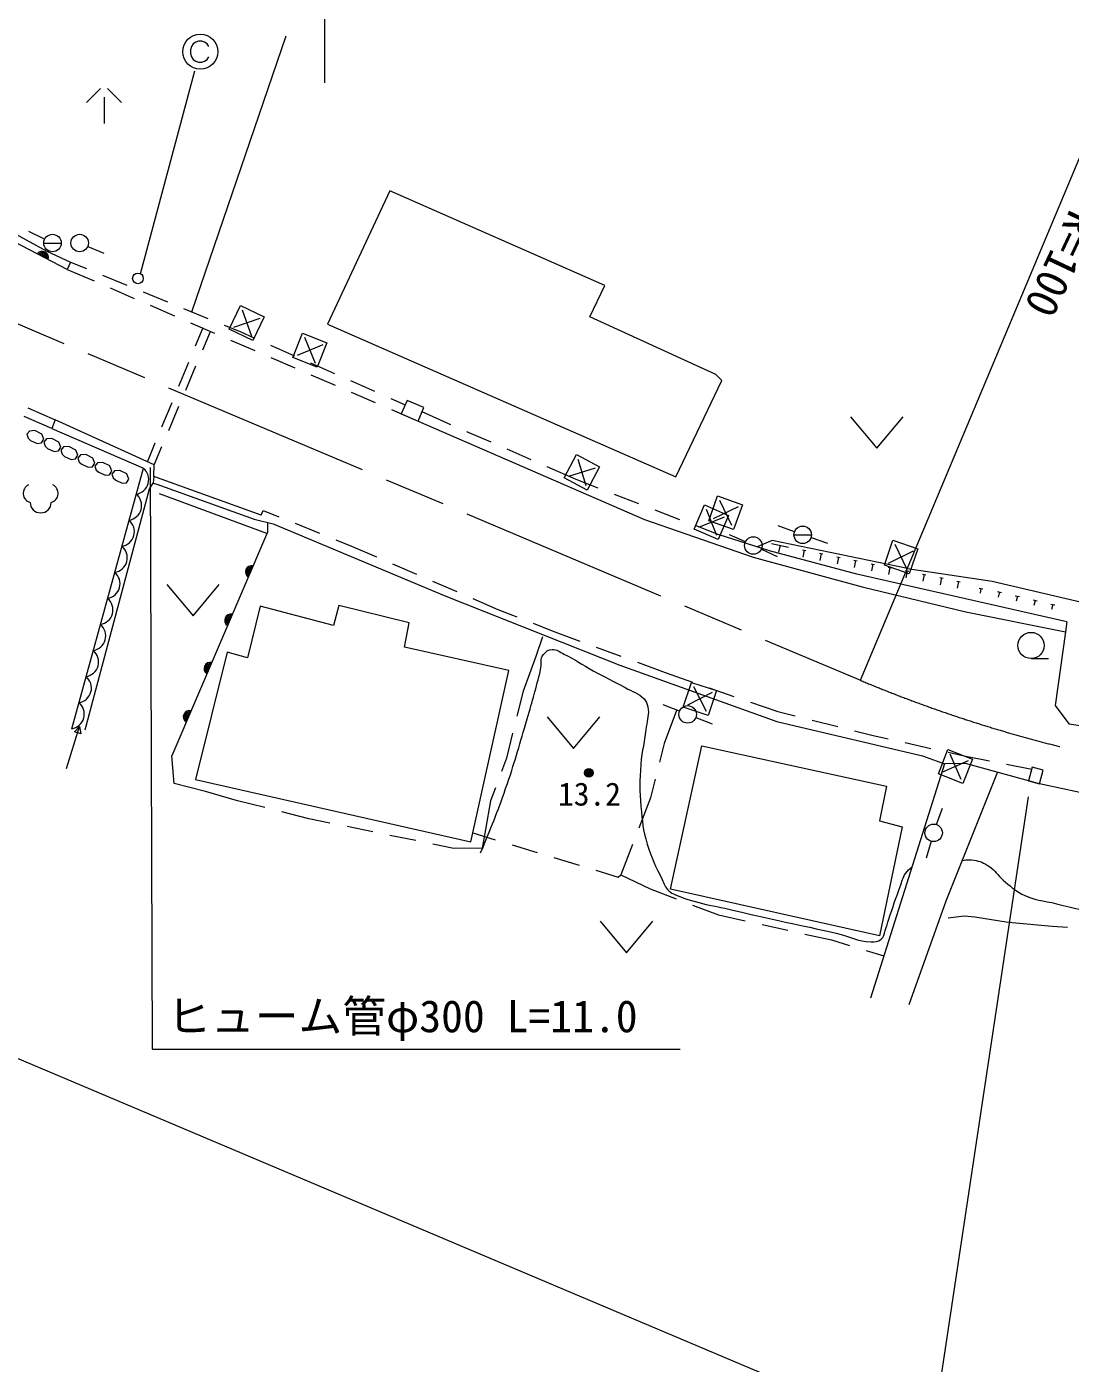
# Model space of a CAD drawing. Units: millimetres, scale not verified. Extents: x 40000 to 680000, y 20000 to 380000.
# Drawn here: x 283756 to 343350, y 238271 to 314601 of the extents above; entities that cross this region are included whole.
import ezdxf
from ezdxf.enums import TextEntityAlignment as Align

# ---------------------------------------------------------------- set-up
doc = ezdxf.new("R2010")
doc.units = ezdxf.units.MM
doc.header["$LTSCALE"] = 1000
doc.linetypes.add('CHAIN', pattern=[18.5, 12, -1.5, 3.5, -1.5])
for name, color, linetype, lineweight in [('M-BGD', 7, 'Continuous', 13), ('M-BMK', 2, 'CHAIN', 13), ('M-BMK-ROW', 30, 'Continuous', 13), ('M-BMK-SRVR', 3, 'Continuous', 13), ('M-STR-HTXT', 7, 'Continuous', 13), ('M-STR-STRC', 7, 'Continuous', 13)]:
    doc.layers.add(name, color=color, linetype=linetype, lineweight=lineweight)
doc.styles.add('ＭＳ ゴシック', font='')
doc.styles.get('ＭＳ ゴシック').set_extended_font_data('MS Gothic')

msp = doc.modelspace()

# ---------------------------------------------------------------- linework, layer by layer
at = {"layer": 'M-BGD'}
for p, q in [((287975, 311073), (287175, 310273)), ((288375, 311073), (289175, 310273)), ((288175, 310573), (288175, 309073)), ((284779, 302467), (283882, 302910)), ((284727, 302246), (285727, 302246)), ((287243, 302057), (288168, 301678)), ((286254, 301157), (286072, 300741)), ((286254, 301157), (287163, 300785)), ((286072, 300741), (287599, 300081)), ((288088, 300406), (289477, 299838)), ((288517, 299684), (289893, 299088)), ((290402, 299459), (291790, 298890)), ((290811, 298691), (292188, 298096)), ((292716, 298511), (294104, 297943)), ((293106, 297699), (294482, 297103)), ((293804, 297396), (293374, 296358)), ((293804, 296156), (294246, 297205)), ((295029, 297564), (295938, 297192)), ((295938, 297192), (296769, 296823)), ((295400, 296706), (296777, 296110)), ((297684, 296418), (299055, 295810)), ((292991, 295434), (292417, 294048)), ((297695, 295713), (299071, 295118)), ((299969, 295404), (301340, 294796)), ((292833, 293852), (293416, 295234)), ((299989, 294721), (301366, 294125)), ((302254, 294391), (303625, 293783)), ((292034, 293125), (291460, 291739)), ((302284, 293728), (303660, 293133)), ((304540, 293377), (305371, 293009)), ((283819, 292838), (285384, 292150)), ((291862, 291548), (292445, 292931)), ((304578, 292736), (306105, 292076)), ((307982, 291875), (306331, 292600)), ((285192, 291649), (283614, 292340)), ((330799, 292330), (332299, 290530)), ((332299, 290530), (333799, 292330)), ((283916, 291512), (283759, 291331)), ((283759, 291331), (283831, 291104)), ((283831, 291104), (283978, 290976)), ((284211, 291537), (283916, 291512)), ((283978, 290976), (284346, 290804)), ((284610, 291335), (284211, 291537)), ((284346, 290804), (284599, 290835)), ((284599, 290835), (284726, 291043)), ((284726, 291043), (284610, 291335)), ((284888, 291057), (284731, 290876)), ((284731, 290876), (284803, 290649)), ((285183, 291082), (284888, 291057)), ((285582, 290881), (285183, 291082)), ((285698, 290588), (285582, 290881)), ((310271, 290870), (308898, 291473)), ((284803, 290649), (284950, 290521)), ((284950, 290521), (285318, 290349)), ((285318, 290349), (285571, 290380)), ((285571, 290380), (285698, 290588)), ((285860, 290602), (285703, 290421)), ((285703, 290421), (285775, 290194)), ((285775, 290194), (285922, 290066)), ((286155, 290628), (285860, 290602)), ((285922, 290066), (286290, 289894)), ((286554, 290426), (286155, 290628)), ((286543, 289925), (286670, 290133)), ((286670, 290133), (286554, 290426)), ((286832, 290147), (286675, 289966)), ((287127, 290173), (286832, 290147)), ((287526, 289971), (287127, 290173)), ((291077, 290815), (290647, 289777)), ((291031, 289578), (291473, 290627)), ((312560, 289865), (311187, 290468)), ((286290, 289894), (286543, 289925)), ((286326, 274512), (290418, 289395)), ((286675, 289966), (286747, 289740)), ((286747, 289740), (286894, 289612)), ((286894, 289612), (287262, 289440)), ((287262, 289440), (287515, 289470)), ((287515, 289470), (287642, 289679)), ((287642, 289679), (287526, 289971)), ((287804, 289693), (287647, 289512)), ((287647, 289512), (287719, 289285)), ((288099, 289718), (287804, 289693)), ((288497, 289517), (288099, 289718)), ((288614, 289224), (288497, 289517)), ((315127, 288738), (313476, 289463)), ((287719, 289285), (287866, 289157)), ((287866, 289157), (288234, 288985)), ((288234, 288985), (288487, 289016)), ((288487, 289016), (288614, 289224)), ((288776, 289238), (288618, 289057)), ((288618, 289057), (288691, 288830)), ((288691, 288830), (288838, 288702)), ((289070, 289264), (288776, 289238)), ((288838, 288702), (289205, 288530)), ((289469, 289062), (289070, 289264)), ((289205, 288530), (289459, 288561)), ((289459, 288561), (289586, 288769)), ((289586, 288769), (289469, 289062)), ((316387, 288251), (315127, 288738)), ((297477, 285652), (291330, 287924)), ((318719, 287350), (317320, 287890)), ((297153, 286699), (297267, 286979)), ((297267, 286979), (298161, 286617)), ((299088, 286242), (300479, 285680)), ((321051, 286449), (319652, 286989)), ((323244, 285601), (321984, 286088)), ((324797, 285175), (323885, 285586)), ((327602, 285754), (326663, 286098)), ((327572, 285582), (328572, 285582)), ((301406, 285306), (302300, 284944)), ((302300, 284944), (303726, 284327)), ((326321, 285251), (325467, 284902)), ((325708, 284763), (326619, 284350)), ((326286, 285084), (327267, 284886)), ((334051, 283667), (326321, 285251)), ((326776, 284985), (326697, 284593)), ((328051, 284727), (328247, 284688)), ((328545, 285422), (329493, 285103)), ((328149, 284707), (328070, 284315)), ((329031, 284529), (329227, 284490)), ((329129, 284509), (329050, 284117)), ((330011, 284331), (330207, 284292)), ((330109, 284311), (330030, 283919)), ((330991, 284133), (331187, 284094)), ((331089, 284113), (331010, 283721)), ((304644, 283930), (306021, 283334)), ((343156, 280616), (331163, 283341)), ((331971, 283935), (332168, 283896)), ((332070, 283915), (331990, 283523)), ((332952, 283737), (333148, 283698)), ((333050, 283717), (332971, 283325)), ((333932, 283539), (334128, 283500)), ((334030, 283519), (333951, 283127)), ((334912, 283341), (335108, 283301)), ((335010, 283321), (334931, 282929)), ((291752, 282756), (293252, 280956)), ((293252, 280956), (294752, 282756)), ((306938, 282936), (308315, 282340)), ((335892, 283143), (336088, 283103)), ((335990, 283123), (335911, 282731)), ((336872, 282945), (337069, 282905)), ((336971, 282925), (336891, 282533)), ((338142, 282539), (338358, 282506)), ((338250, 282522), (338209, 282251)), ((309232, 281943), (310658, 281326)), ((339190, 282347), (339431, 282291)), ((339310, 282319), (339240, 282018)), ((340212, 282107), (340447, 282052)), ((340330, 282079), (340261, 281786)), ((341229, 281868), (341457, 281814)), ((341343, 281841), (341276, 281556)), ((310658, 281326), (311742, 280897)), ((342239, 281630), (342461, 281578)), ((342350, 281604), (342285, 281326)), ((312672, 280530), (313757, 280102)), ((313218, 279764), (312823, 278632)), ((313757, 280102), (315345, 279515)), ((312823, 278632), (312098, 276657)), ((316283, 279169), (317690, 278649)), ((318628, 278303), (320217, 277716)), ((341109, 278515), (342109, 278515)), ((320217, 277716), (321781, 277175)), ((312098, 276657), (311745, 275228)), ((322727, 276849), (324144, 276358)), ((321035, 275509), (320104, 275873)), ((320856, 275555), (320152, 273666)), ((325089, 276032), (326654, 275491)), ((313476, 275190), (314976, 273390)), ((314976, 273390), (316476, 275190)), ((321968, 275148), (322901, 274790)), ((326654, 275491), (327642, 275243)), ((328612, 275000), (330067, 274636)), ((286033, 272242), (286776, 274629)), ((286485, 274327), (286776, 274629)), ((286843, 274216), (286485, 274327)), ((286776, 274629), (286843, 274216)), ((311506, 274257), (311154, 272828)), ((331037, 274393), (332025, 274146)), ((332025, 274146), (332954, 273937)), ((320152, 273666), (319884, 272602)), ((333930, 273719), (335394, 273390)), ((292181, 271387), (292037, 272956)), ((311154, 272828), (310873, 272074)), ((336370, 273171), (337299, 272963)), ((337299, 272963), (338733, 272680)), ((339714, 272486), (341148, 272203)), ((293974, 270923), (292181, 271387)), ((310523, 271137), (310242, 270384)), ((319640, 271632), (319371, 270568)), ((295799, 270394), (293974, 270923)), ((297348, 270004), (295799, 270394)), ((310242, 270384), (309964, 268750)), ((319371, 270568), (318709, 268833)), ((299866, 269370), (298318, 269760)), ((335717, 269031), (336063, 269969)), ((301070, 269123), (299866, 269370)), ((303519, 268621), (302050, 268922)), ((309964, 268750), (309772, 267694)), ((305968, 268120), (304499, 268421)), ((309237, 268559), (310517, 268171)), ((335404, 268082), (335124, 267122)), ((308152, 267672), (306948, 267919)), ((309772, 267694), (308152, 267672)), ((311474, 267880), (312909, 267444)), ((318352, 267899), (317690, 266165)), ((313866, 267154), (315301, 266718)), ((316258, 266428), (317538, 266039)), ((317538, 266039), (317690, 266165)), ((317690, 266165), (319355, 265362)), ((319355, 265362), (320842, 264796)), ((321776, 264439), (323262, 263873)), ((316502, 263518), (318002, 261718)), ((318002, 261718), (319502, 263518)), ((323262, 263873), (324784, 263537)), ((337298, 263804), (336369, 263692)), ((337906, 263740), (337298, 263804)), ((339684, 263468), (337906, 263740)), ((340036, 263420), (339684, 263468)), ((342309, 263212), (340036, 263420)), ((325760, 263322), (327225, 262999)), ((328201, 262784), (329723, 262448)), ((343183, 263155), (342309, 263212)), ((329723, 262448), (330736, 262138)), ((331693, 261845), (332706, 261534))]:
    msp.add_line(p, q, dxfattribs=at)
for points in [[(286072, 300741), (277948, 304964), (275589, 306181), (273118, 307312), (269852, 308476)], [(270013, 309061), (273624, 307742), (276656, 306301), (284904, 301793), (286254, 301157)], [(291016, 288921), (291031, 289578), (285384, 292150), (285192, 291649), (290418, 289395)], [(306105, 292076), (319043, 286464), (325239, 284302), (331460, 282621), (337384, 281192), (343076, 280039)], [(297153, 286699), (291016, 288921), (290975, 288527)], [(287097, 274448), (290761, 288207), (290975, 288527)], [(290975, 288527), (291195, 288474), (296749, 286474), (297821, 286218), (307695, 282086), (317629, 278140), (326586, 274927), (334916, 272967), (336175, 272499)], [(297498, 286295), (297515, 285741), (292037, 272956)], [(331163, 283341), (326177, 284679), (323244, 285601)], [(334051, 283667), (338898, 282930), (344005, 281729)], [(343156, 280616), (343076, 280039), (342491, 275838), (343275, 274782), (353855, 273245), (357779, 272900), (363381, 272120), (374581, 271447), (391168, 270331)], [(337362, 272523), (336163, 272499), (331948, 259129)], [(420211, 264451), (411783, 265110), (398550, 265846), (389319, 266455), (380713, 266951), (367271, 267815), (357913, 268840), (349803, 269881), (344968, 270633), (341589, 271354), (337362, 272523)], [(334154, 258751), (336265, 264674), (339199, 272015)]]:
    msp.add_lwpolyline(points, dxfattribs=at)
for points in [[(315918, 298041), (316764, 299819), (304488, 305238), (300932, 297618), (320828, 288897), (323453, 294400), (323114, 294739)], [(305146, 292490), (306105, 292076), (306438, 292847), (305480, 293262)], [(305334, 279160), (305590, 280561), (301572, 281550), (301278, 280407), (297082, 281512), (296360, 278568), (295209, 278873), (293391, 271606), (309123, 268043), (311285, 277829)], [(322319, 273524), (332859, 271233), (332447, 269241), (333742, 268913), (332448, 262691), (320515, 265348)], [(340961, 271528), (341589, 271354), (341809, 272149), (341181, 272322)]]:
    msp.add_lwpolyline(points, close=True, dxfattribs=at)
for centre, radius in [((285227, 302246), 500), ((286780, 302246), 500), ((290110, 300229), 305), ((328072, 285582), 500), ((325253, 284970), 500), ((341109, 279265), 750), ((321501, 275327), 500), ((315859, 271989), 250), ((315859, 271989), 204), ((315859, 271989), 159), ((315859, 271989), 114), ((315859, 271989), 68.2), ((315859, 271989), 22.7), ((335545, 268561), 500)]:
    msp.add_circle(centre, radius, dxfattribs=at)
for centre, radius, start, end in [((284647, 301421), 354, 341.33246, 143.73764), ((284647, 301421), 283, 343.5565, 141.5136), ((284647, 301421), 212, 347.30283, 137.76727), ((284647, 301421), 142, 355.01456, 130.05554), ((284647, 301421), 100, 5.33222, 119.73788), ((289880, 288742), 846, 278.75123, 50.50227), ((284088, 287956), 536, 116.08703, 255.33416), ((285016, 287956), 536, 284.66584, 63.91297), ((289470, 287254), 846, 278.75123, 50.50227), ((284552, 287438), 600, 180, 0), ((289061, 285766), 846, 278.75123, 50.50227), ((288652, 284277), 846, 278.75123, 50.50227), ((288243, 282789), 846, 278.75123, 50.50227), ((296598, 283464), 354, 75.60255, 238.00773), ((296598, 283464), 283, 77.82659, 235.78369), ((296598, 283464), 212, 81.57291, 232.03736), ((296598, 283464), 142, 89.28464, 224.32563), ((296598, 283464), 100, 99.60231, 214.00797), ((287834, 281301), 846, 278.75123, 50.50227), ((295416, 280706), 354, 75.60255, 238.00773), ((295416, 280706), 283, 77.82659, 235.78369), ((295416, 280706), 212, 81.57291, 232.03736), ((287424, 279813), 846, 278.75123, 50.50227), ((295416, 280706), 142, 89.28464, 224.32563), ((295416, 280706), 100, 99.60231, 214.00797), ((287015, 278324), 846, 278.75123, 50.50227), ((294235, 277949), 354, 75.60255, 238.00773), ((294235, 277949), 283, 77.82659, 235.78369), ((294235, 277949), 212, 81.57291, 232.03736), ((294235, 277949), 142, 89.28464, 224.32563), ((294235, 277949), 100, 99.60231, 214.00797), ((286606, 276836), 846, 278.75123, 50.50227), ((286197, 275348), 846, 278.75123, 50.50227), ((293053, 275191), 354, 75.60255, 238.00773), ((293053, 275191), 283, 77.82659, 235.78369), ((293053, 275191), 212, 81.57291, 232.03736), ((293053, 275191), 142, 89.28464, 224.32563), ((293053, 275191), 100, 99.60231, 214.00797)]:
    msp.add_arc(centre, radius, start, end, dxfattribs=at)
for points, knots in [([(309679, 267415), (310449, 269286), (310668, 269806), (311204, 271375), (311691, 272801), (311905, 273620), (312330, 275067), (312650, 276157), (312831, 276768), (313098, 277873), (313181, 278214), (313046, 278485), (313269, 278756), (313410, 278927), (313539, 279032), (313760, 279040), (314043, 279051), (314181, 278901), (314436, 278777), (315110, 278449), (315445, 278186), (316101, 277823), (316809, 277432), (317227, 277254), (317930, 276856), (318358, 276614), (318675, 276573), (319012, 276215), (319147, 276072), (319188, 275952), (319225, 275760), (319311, 275320), (319192, 275062), (319139, 274617), (319039, 273773), (318891, 273311), (318823, 272463), (318748, 271528), (318752, 270996), (318835, 270061), (318910, 269218), (318936, 268730), (319195, 267924), (319456, 267111), (319659, 266673), (320036, 265906), (320167, 265640), (320212, 265459), (320426, 265253), (320552, 265133), (320649, 265093), (320811, 265026), (322127, 264477), (322956, 264432), (324341, 264092), (326536, 263552), (327787, 263347), (329987, 262827), (330768, 262642), (331181, 262378), (331983, 262336), (332211, 262324), (332362, 262354), (332549, 262485), (332726, 262610), (332702, 262787), (332783, 262987), (332882, 263230), (332904, 263378), (332986, 263627), (333229, 264361), (333369, 264772), (333641, 265495), (333754, 265795), (333761, 265996), (333951, 266253), (334073, 266418), (334137, 266486), (334313, 266631)], [0, 0, 0, 0, 1, 1, 1, 2, 2, 2, 3, 3, 3, 4, 4, 4, 5, 5, 5, 6, 6, 6, 7, 7, 7, 8, 8, 8, 9, 9, 9, 10, 10, 10, 11, 11, 11, 12, 12, 12, 13, 13, 13, 14, 14, 14, 15, 15, 15, 16, 16, 16, 17, 17, 17, 18, 18, 18, 19, 19, 19, 20, 20, 20, 21, 21, 21, 22, 22, 22, 23, 23, 23, 24, 24, 24, 25, 25, 25, 26, 26, 26, 26]), ([(337192, 266991), (337478, 267032), (337601, 267037), (337859, 267001), (338213, 266951), (338412, 266856), (338706, 266652), (339068, 266401), (339185, 266158), (339517, 265869), (339912, 265526), (340129, 265313), (340592, 265070), (341302, 264697), (341791, 264714), (342567, 264511), (343610, 264239), (344210, 264149), (345255, 263884), (346311, 263615), (346900, 263454), (347947, 263153), (349065, 262831), (349633, 262408), (350786, 262252), (351010, 262221), (351139, 262237), (351365, 262237), (351887, 262239), (352192, 262142), (352701, 262258), (353118, 262352), (353323, 262503), (353736, 262610), (354399, 262781), (354785, 262825), (355466, 262898), (356108, 262967), (356481, 262972), (357120, 262877), (358800, 262626), (359649, 262076), (361235, 261468), (362249, 261079), (362771, 260754), (363754, 260294), (365114, 259656), (365882, 259314), (367229, 258650), (368229, 258156), (368776, 257853), (369758, 257326), (371094, 256610), (371719, 255944), (373148, 255437), (373986, 255139), (374484, 255053), (375357, 254882), (377211, 254518), (378240, 254208), (380123, 254060), (380693, 254015), (381019, 253998), (381586, 254070), (381910, 254112), (382079, 254203), (382386, 254316), (382767, 254456), (382999, 254501), (383347, 254711), (383659, 254899), (383787, 255072), (384089, 255277), (384518, 255568), (384778, 255700), (385220, 255970), (385908, 256392), (386272, 256665), (386981, 257049), (387629, 257399), (388010, 257563), (388689, 257849), (389204, 258066), (389492, 258191), (390024, 258362), (390425, 258490), (390642, 258644), (391064, 258650), (391374, 258654), (391544, 258569), (391833, 258458), (392219, 258309), (392429, 258202), (392783, 257988), (393905, 257308), (394431, 256773), (395483, 255988), (396149, 255491), (396524, 255215), (397181, 254707), (397855, 254185), (398234, 253893), (398883, 253341), (399405, 252897), (399575, 252746), (400196, 252177)], [0, 0, 0, 0, 1, 1, 1, 2, 2, 2, 3, 3, 3, 4, 4, 4, 5, 5, 5, 6, 6, 6, 7, 7, 7, 8, 8, 8, 9, 9, 9, 10, 10, 10, 11, 11, 11, 12, 12, 12, 13, 13, 13, 14, 14, 14, 15, 15, 15, 16, 16, 16, 17, 17, 17, 18, 18, 18, 19, 19, 19, 20, 20, 20, 21, 21, 21, 22, 22, 22, 23, 23, 23, 24, 24, 24, 25, 25, 25, 26, 26, 26, 27, 27, 27, 28, 28, 28, 29, 29, 29, 30, 30, 30, 31, 31, 31, 32, 32, 32, 33, 33, 33, 34, 34, 34, 35, 35, 35, 35])]:
    msp.add_open_spline(points, degree=3, knots=knots, dxfattribs=at)
at = {"layer": 'M-BMK'}
msp.add_line((274815, 301191), (331371, 277275), dxfattribs=at)
msp.add_arc((361615, 349245), 78067, 247.20619, 260.68542, dxfattribs=at)
at = {"layer": 'M-BMK-ROW'}
for p, q in [((295322, 297330), (295970, 298683)), ((295970, 298683), (297323, 298035)), ((297073, 297947), (295572, 297418)), ((296058, 298433), (296587, 296932)), ((297323, 298035), (296675, 296682)), ((296675, 296682), (295322, 297330)), ((298948, 295718), (299514, 297107)), ((299514, 297107), (300903, 296541)), ((300658, 296438), (299192, 295821)), ((299617, 296863), (300234, 295396)), ((300903, 296541), (300337, 295152)), ((300337, 295152), (298948, 295718)), ((314444, 288843), (315149, 290167)), ((315149, 290167), (316473, 289462)), ((316220, 289385), (314698, 288920)), ((315227, 289913), (315691, 288392)), ((316473, 289462), (315768, 288138)), ((315768, 288138), (314444, 288843)), ((322712, 286389), (323210, 287803)), ((323210, 287803), (324625, 287305)), ((321867, 285910), (322460, 287288)), ((322460, 287288), (323837, 286695)), ((322558, 287042), (323146, 285563)), ((324386, 287191), (322951, 286503)), ((323325, 287564), (324012, 286130)), ((324625, 287305), (324127, 285890)), ((323591, 286597), (322113, 286008)), ((324127, 285890), (322712, 286389)), ((323837, 286695), (323244, 285317)), ((323244, 285317), (321867, 285910)), ((332739, 283851), (333225, 285270)), ((333225, 285270), (334644, 284784)), ((334042, 283603), (333342, 285032)), ((334644, 284784), (334158, 283365)), ((332977, 283967), (334406, 284667)), ((334158, 283365), (332739, 283851)), ((321249, 275732), (321713, 277158)), ((321713, 277158), (323140, 276694)), ((322904, 276574), (321486, 275852)), ((321834, 276922), (322556, 275504)), ((323140, 276694), (322676, 275268)), ((322676, 275268), (321249, 275732)), ((335817, 271933), (336366, 273329)), ((336366, 273329), (337762, 272780)), ((337519, 272674), (336060, 272038)), ((336472, 273085), (337107, 271627)), ((337762, 272780), (337213, 271384)), ((337213, 271384), (335817, 271933))]:
    msp.add_line(p, q, dxfattribs=at)
at = {"layer": 'M-BMK-SRVR'}
msp.add_line((331371, 277275), (343956, 307292), dxfattribs=at)
at = {"layer": 'M-STR-HTXT'}
for p, q in [((340940, 270625), (335305, 233062)), ((277544, 258095), (335391, 233633))]:
    msp.add_line(p, q, dxfattribs=at)
msp.add_lwpolyline([(290811, 289425), (290920, 256203), (321064, 256203)], dxfattribs=at)
at = {"layer": 'M-STR-STRC'}
for p, q in [((300756, 315033), (300756, 311398)), ((293183, 298320), (298568, 314072)), ((293415, 313726), (293265, 313626)), ((293565, 313776), (293415, 313726)), ((293765, 313776), (293565, 313776)), ((293915, 313726), (293765, 313776)), ((294065, 313626), (293915, 313726)), ((293165, 313476), (293115, 313276)), ((293115, 313276), (293115, 313076)), ((293115, 313076), (293165, 312876)), ((293265, 313626), (293165, 313476)), ((294165, 313476), (294065, 313626)), ((293165, 312876), (293265, 312726)), ((293265, 312726), (293415, 312626)), ((293415, 312626), (293565, 312576)), ((293565, 312576), (293765, 312576)), ((293765, 312576), (293915, 312626)), ((293915, 312626), (294065, 312726)), ((294065, 312726), (294165, 312876)), ((290255, 300497), (293353, 312091))]:
    msp.add_line(p, q, dxfattribs=at)
msp.add_circle((293665, 313176), 1000, dxfattribs=at)

# ---------------------------------------------------------------- texts
at = {"layer": 'M-BGD', "style": 'ＭＳ ゴシック'}
msp.add_text('13.2', height=1320, dxfattribs=at).set_placement((314100, 269724), align=Align.BOTTOM_LEFT)
at = {"layer": 'M-BMK-SRVR', "style": 'ＭＳ ゴシック'}
msp.add_text('R=100', height=1833, rotation=244.741, dxfattribs=at).set_placement((344184, 303862), align=Align.MIDDLE_LEFT)
at = {"layer": 'M-STR-HTXT', "style": 'ＭＳ ゴシック'}
msp.add_text('ヒューム管φ300 L=11.0', height=1833, dxfattribs=at).set_placement((305209, 258093), align=Align.MIDDLE_CENTER)

doc.saveas('drawing.dxf')
